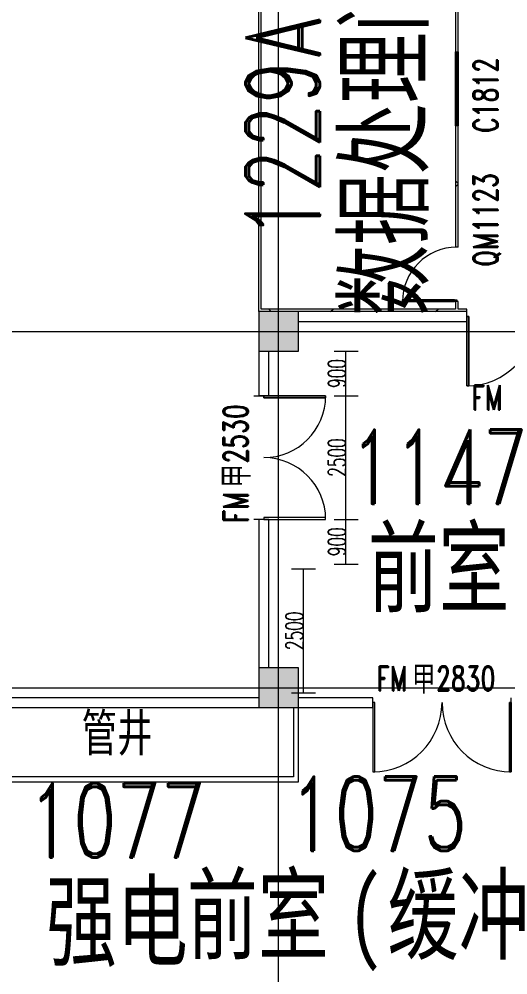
# Model space of a CAD drawing. Header units: millimetres. Extents: x -76632 to 443185, y -33181 to 192400.
# Drawn here: x 9159 to 19030, y 116600 to 135908 of the extents above; entities that cross this region are included whole.
import ezdxf

# ---------------------------------------------------------------- set-up
doc = ezdxf.new("R2010")
doc.units = ezdxf.units.MM
doc.linetypes.add('轴网线', pattern=[22.04, 18.38, -1.83, 0, -1.83])
doc.layers.get('0').update_dxf_attribs({"color": 8})
doc.layers.get('Defpoints').update_dxf_attribs({"color": 8})
for name, color, linetype, lineweight in [('A-ANNO-DIMS', 8, 'Continuous', 9), ('A-AREA-IDEN', 8, 'Continuous', 9), ('A-DOOR', 8, 'Continuous', 5), ('A-DOOR-IDEN', 8, 'Continuous', 9), ('A-DOOR-OPNG', 8, 'Continuous', 5), ('A-GLAZ', 8, 'Continuous', 5), ('A-GLAZ-IDEN', 8, 'Continuous', 9), ('A-WALL', 8, 'Continuous', 5), ('A-WALL-PATT', 8, 'Continuous', 9), ('S-COLS', 8, 'Continuous', 5), ('S-GRID', 8, 'Continuous', 9)]:
    doc.layers.add(name, color=color, linetype=linetype, lineweight=lineweight)
doc.styles.add('RomanD', font='romand__.ttf', dxfattribs={"width": 0.7, "height": 1500})
doc.styles.add('RomanD_1', font='romand__.ttf', dxfattribs={"width": 0.7, "height": 500})
doc.styles.add('RomanD_6', font='romand__.ttf', dxfattribs={"width": 0.65, "height": 350})
doc.styles.add('仿宋_2', font='simfang.ttf', dxfattribs={"width": 0.7, "height": 1500})
doc.styles.add('仿宋_5', font='simfang.ttf', dxfattribs={"width": 0.7, "height": 750})
doc.styles.add('微软雅黑', font='Microsoft YaHei.ttf', dxfattribs={"width": 0.7, "height": 500})
doc.dimstyles.new('0_5', dxfattribs={"dimscale": 304.8, "dimtxt": 351.251157, "dimasz": 0, "dimexe": 0.82021, "dimexo": 0.0625, "dimgap": 0, "dimtad": 1, "dimdec": 0, "dimzin": 0, "dimdsep": 46, "dimtxsty": 'RomanD_6', "dimblk1": 'NONE', "dimblk2": 'NONE', "dimsah": 1, "dimcen": 0.09, "dimazin": 0, "dimtfac": 1, "dimtdec": 4, "dimtix": 1, "dimtmove": 0, "dimatfit": 3, "dimfxl": 0.82021, "dimfxlon": 1, "dimtvp": 1, "dimtolj": 1, "dimtzin": 0, "dimlwd": 18, "dimlwe": 18, "dimarcsym": 2})
pattern_1 = [(45, (-4e-09, 0), (-1060.66, 1060.66), []), (135, (-4e-09, 0), (-1060.66, -1060.66), [])]

# ---------------------------------------------------------------- blocks, each defined once
blk = doc.blocks.new('X-ST-F3-01-C-001_HLP2_rvt-1-LAY-1F-1_500-A')
at = {"layer": 'S-COLS', "true_color": 0x808080}
for points in [[(14000, 129200), (14800, 129200), (14800, 130000), (14000, 130000)], [(14000, 122000), (14800, 122000), (14800, 122800), (14000, 122800), (14000, 122026)]]:
    blk.add_hatch(color=8, dxfattribs=at).paths.add_polyline_path(points, flags=0)
at = {"layer": 'S-COLS', "color": 7, "lineweight": 9}
for p, q in [((14800, 130000), (14000, 130000)), ((14000, 130000), (14000, 129200)), ((14800, 129200), (14800, 130000)), ((14000, 129200), (14800, 129200)), ((14800, 122800), (14000, 122800)), ((14000, 122800), (14000, 122000)), ((14800, 122000), (14800, 122800)), ((14000, 122000), (14800, 122000))]:
    blk.add_line(p, q, dxfattribs=at)
blk = doc.blocks.new('双扇平开防火门_带观察窗 - FM甲2830-4644753-LAY-1F-1_500-A')
at = {"layer": 'A-DOOR'}
for p, q in [((-1360, 0), (-1400, 0)), ((-1400, 0), (-1400, -1400)), ((-1400, 0), (-1360, 0)), ((-1400, -1000), (-1400, 0)), ((-1360, -1400), (-1360, 0)), ((-1360, 0), (-1360, -1000)), ((1360, -1400), (1360, 0)), ((1360, 0), (1400, 0)), ((1400, 0), (1400, -1400)), ((1360, 0), (1400, 0)), ((1360, -1000), (1360, 0)), ((1400, 0), (1400, -1000)), ((-1400, -1200), (-1400, -1000)), ((-1360, -1000), (-1360, -1200)), ((1360, -1200), (1360, -1000)), ((1400, -1000), (1400, -1200)), ((-1400, -1400), (-1400, -1200)), ((-1360, -1200), (-1360, -1400)), ((1360, -1400), (1360, -1200)), ((1400, -1200), (1400, -1400)), ((-1400, -1400), (-1360, -1400)), ((-1360, -1400), (-1400, -1400)), ((1400, -1400), (1360, -1400)), ((1400, -1400), (1360, -1400))]:
    blk.add_line(p, q, dxfattribs=at)
for centre, start, end in [((-1400, 0), 270, 360), ((1400, 0), 180, 270)]:
    blk.add_arc(centre, 1400, start, end, dxfattribs=at)
at = {"layer": 'A-DOOR-OPNG'}
for p, q in [((-1400, -100), (-1400, 100)), ((1400, -100), (1400, 100))]:
    blk.add_line(p, q, dxfattribs=at)
blk = doc.blocks.new('双扇平开防火门_带观察窗 - FM甲2530-4642848-LAY-1F-1_500-A')
at = {"layer": 'A-DOOR'}
for p, q in [((-1250, 0), (-1250, 1250)), ((-1250, 1250), (-1210, 1250)), ((-1250, 1250), (-1250, 1050)), ((-1210, 1250), (-1250, 1250)), ((-1210, 1250), (-1210, 0)), ((-1210, 1050), (-1210, 1250)), ((1250, 1250), (1210, 1250)), ((1210, 1250), (1210, 0)), ((1250, 1250), (1210, 1250)), ((1210, 1250), (1210, 1050)), ((1250, 0), (1250, 1250)), ((1250, 1050), (1250, 1250)), ((-1250, 1050), (-1250, 850)), ((-1210, 850), (-1210, 1050)), ((1210, 1050), (1210, 850)), ((1250, 850), (1250, 1050)), ((-1250, 850), (-1250, 0)), ((-1210, 0), (-1210, 850)), ((1210, 850), (1210, 0)), ((1250, 0), (1250, 850)), ((-1210, 0), (-1250, 0)), ((-1250, 0), (-1210, 0)), ((1210, 0), (1250, 0)), ((1210, 0), (1250, 0))]:
    blk.add_line(p, q, dxfattribs=at)
for centre, start, end in [((-1250, 0), 0, 90), ((1250, 0), 90, 180)]:
    blk.add_arc(centre, 1250, start, end, dxfattribs=at)
at = {"layer": 'A-DOOR-OPNG'}
for p, q in [((-1250, 100), (-1250, -100)), ((1250, 100), (1250, -100))]:
    blk.add_line(p, q, dxfattribs=at)
blk = doc.blocks.new('双扇平开防火门_带观察窗 - FM甲2830-4643034-LAY-1F-1_500-A')
at = {"layer": 'A-DOOR'}
for p, q in [((-1400, 0), (-1400, 1400)), ((-1400, 1400), (-1360, 1400)), ((-1400, 1400), (-1400, 1200)), ((-1360, 1400), (-1400, 1400)), ((-1360, 1400), (-1360, 0)), ((-1360, 1200), (-1360, 1400)), ((1400, 1400), (1360, 1400)), ((1360, 1400), (1360, 0)), ((1400, 1400), (1360, 1400)), ((1360, 1400), (1360, 1200)), ((1400, 0), (1400, 1400)), ((1400, 1200), (1400, 1400)), ((-1400, 1200), (-1400, 1000)), ((-1360, 1000), (-1360, 1200)), ((1360, 1200), (1360, 1000)), ((1400, 1000), (1400, 1200)), ((-1400, 1000), (-1400, 0)), ((-1360, 0), (-1360, 1000)), ((1360, 1000), (1360, 0)), ((1400, 0), (1400, 1000)), ((-1360, 0), (-1400, 0)), ((-1400, 0), (-1360, 0)), ((1360, 0), (1400, 0)), ((1360, 0), (1400, 0))]:
    blk.add_line(p, q, dxfattribs=at)
for centre, start, end in [((-1400, 0), 0, 90), ((1400, 0), 90, 180)]:
    blk.add_arc(centre, 1400, start, end, dxfattribs=at)
at = {"layer": 'A-DOOR-OPNG'}
for p, q in [((-1400, 100), (-1400, -100)), ((1400, 100), (1400, -100))]:
    blk.add_line(p, q, dxfattribs=at)
blk = doc.blocks.new('单扇平开防火门_带观察窗 - QM1123-4703564-LAY-1F-1_500-A')
at = {"layer": 'A-DOOR'}
for p, q in [((510, -1100), (510, 0)), ((510, 0), (550, 0)), ((510, -50), (510, -700)), ((550, 0), (550, -1100)), ((550, -700), (550, -50)), ((510, -700), (510, -900)), ((550, -900), (550, -700)), ((510, -900), (510, -1100)), ((550, -1100), (550, -900)), ((550, -1100), (510, -1100)), ((510, -1100), (550, -1100))]:
    blk.add_line(p, q, dxfattribs=at)
blk.add_arc((550, 0), 1100, 180, 270, dxfattribs=at)
at = {"layer": 'A-DOOR-OPNG'}
for p, q in [((-550, 25), (-550, -25)), ((550, 24), (550, -25))]:
    blk.add_line(p, q, dxfattribs=at)
blk = doc.blocks.new('双扇窗-上开 - C1812-4873697-LAY-1F-1_500-A')
at = {"layer": 'A-GLAZ'}
for p, q in [((-750, -25), (-750, 25)), ((-750, 25), (750, 25)), ((-750, 8), (750, 8)), ((750, 25), (750, -25)), ((-750, -8), (750, -8)), ((750, -25), (-750, -25))]:
    blk.add_line(p, q, dxfattribs=at)
blk = doc.blocks.new('*D1447')
at = {"layer": 'A-ANNO-DIMS', "color": 0, "lineweight": 18, "transparency": 16777216}
for p, q in [((14662, 124800), (15143, 124800)), ((14893, 124800), (14893, 122300)), ((14662, 122300), (15143, 122300))]:
    blk.add_line(p, q, dxfattribs=at)
at = {"layer": 'Defpoints', "color": 0, "transparency": 16777216}
for p in [(14643, 124800), (14643, 122300), (14893, 122300)]:
    blk.add_point(p, dxfattribs=at)
at = {"layer": 'A-ANNO-DIMS', "color": 0, "lineweight": 18, "transparency": 16777216, "insert": (14718, 123550), "char_height": 350, "width": 972.7, "attachment_point": 5, "rotation": 90, "style": 'RomanD_6'}
blk.add_mtext('\\A1;2500', dxfattribs=at)
blk = doc.blocks.new('_None')
blk = doc.blocks.new('*D1448')
at = {"layer": 'A-ANNO-DIMS', "color": 0, "lineweight": 18, "transparency": 16777216}
for p, q in [((15522.666848, 129200), (16003.616848, 129200)), ((15753.616848, 129200), (15753.616848, 128300)), ((15522.666848, 128300), (16003.616848, 128300))]:
    blk.add_line(p, q, dxfattribs=at)
at = {"layer": 'Defpoints', "color": 0, "transparency": 16777216}
for p in [(15503.616848, 129200), (15503.616848, 128300), (15753.616848, 128300)]:
    blk.add_point(p, dxfattribs=at)
at = {"layer": 'A-ANNO-DIMS', "color": 0, "lineweight": 18, "transparency": 16777216, "insert": (15578.616848, 128750), "char_height": 350, "width": 729.52163295, "attachment_point": 5, "rotation": 90, "style": 'RomanD_6'}
blk.add_mtext('\\A1;900', dxfattribs=at)
blk = doc.blocks.new('*D1449')
at = {"layer": 'A-ANNO-DIMS', "color": 0, "lineweight": 18, "transparency": 16777216}
for p, q in [((15522.666848, 128300), (16003.616848, 128300)), ((15753.616848, 128300), (15753.616848, 125800)), ((15522.666848, 125800), (16003.616848, 125800))]:
    blk.add_line(p, q, dxfattribs=at)
at = {"layer": 'Defpoints', "color": 0, "transparency": 16777216}
for p in [(15503.616848, 128300), (15503.616848, 125800), (15753.616848, 125800)]:
    blk.add_point(p, dxfattribs=at)
at = {"layer": 'A-ANNO-DIMS', "color": 0, "lineweight": 18, "transparency": 16777216, "insert": (15578.616848, 127050), "char_height": 350, "width": 972.6955106, "attachment_point": 5, "rotation": 90, "style": 'RomanD_6'}
blk.add_mtext('\\A1;2500', dxfattribs=at)
blk = doc.blocks.new('*D1450')
at = {"layer": 'A-ANNO-DIMS', "color": 0, "lineweight": 18, "transparency": 16777216}
for p, q in [((15522.666848, 125800), (16003.616848, 125800)), ((15753.616848, 125800), (15753.616848, 124900)), ((15522.666848, 124900), (16003.616848, 124900))]:
    blk.add_line(p, q, dxfattribs=at)
at = {"layer": 'Defpoints', "color": 0, "transparency": 16777216}
for p in [(15503.616848, 125800), (15503.616848, 124900), (15753.616848, 124900)]:
    blk.add_point(p, dxfattribs=at)
at = {"layer": 'A-ANNO-DIMS', "color": 0, "lineweight": 18, "transparency": 16777216, "insert": (15578.616848, 125350), "char_height": 350, "width": 729.52163295, "attachment_point": 5, "rotation": 90, "style": 'RomanD_6'}
blk.add_mtext('\\A1;900', dxfattribs=at)

msp = doc.modelspace()

# ---------------------------------------------------------------- hatches: boundary and pattern name
at = {"layer": 'A-WALL-PATT', "lineweight": 5, "transparency": 33554687}
h = msp.add_hatch(dxfattribs=at)
h.set_pattern_fill('FP_11', color=256, style=0, pattern_type=2)
h.set_pattern_definition(pattern_1)
h.paths.add_polyline_path([(17975, 130050), (18025, 130050), (18025, 130200), (17975, 130200), (17975, 130064.3)], flags=0)
h.paths.add_polyline_path([(18025, 131300), (18025, 133750), (17975, 133750), (17975, 131300)], flags=0)
h.paths.add_polyline_path([(17975, 135250), (18025, 135250), (18025, 137250), (17975, 137250), (17975, 136302.1)], flags=0)
h = msp.add_hatch(dxfattribs=at)
h.set_pattern_fill('FP_11', color=256, style=0, pattern_type=2)
h.set_pattern_definition(pattern_1)
h.paths.add_polyline_path([(14050, 130000), (18200, 130000), (18200, 130050), (14050, 130050)], flags=0)
h.paths.add_polyline_path([(21000, 130000), (21150, 130000), (21150, 130050), (21000, 130050)], flags=0)

# ---------------------------------------------------------------- linework, layer by layer
at = {"layer": 'A-WALL', "transparency": 33554687}
for p, q in [((17975, 137200), (17975, 131300)), ((18025, 131300), (18025, 137250)), ((14000, 130000), (14000, 136400)), ((14050, 130050), (14050, 136350)), ((17975, 135250), (18025, 135250)), ((18025, 133750), (17975, 133750)), ((17975, 130200), (17975, 130050)), ((18025, 130050), (18025, 130200)), ((17975, 130050), (14050, 130050)), ((18200, 130050), (18025, 130050)), ((18200, 130000), (18200, 130050)), ((13900, 128300), (14000, 128300)), ((14000, 125800), (13900, 125800))]:
    msp.add_line(p, q, dxfattribs=at)
at = {"layer": 'A-WALL', "lineweight": 9, "transparency": 33554687}
for p, q in [((18200, 130000), (14800, 130000)), ((18200, 129800), (18200, 130000)), ((14800, 129800), (18200, 129800)), ((14000, 129200), (14000, 128300)), ((14200, 128300), (14200, 129200)), ((14000, 128300), (14200, 128300)), ((14200, 125800), (14000, 125800)), ((14000, 125800), (14000, 122800)), ((14200, 122800), (14200, 125800)), ((14000, 122200), (7600, 122200)), ((16300, 122200), (14800, 122200)), ((16300, 122000), (16300, 122200)), ((7625, 122000), (14000, 122000)), ((14700, 122000), (14700, 120600)), ((14800, 122000), (16300, 122000)), ((14800, 120500), (14800, 122000)), ((6200, 120500), (14800, 120500)), ((14700, 120600), (7600, 120600))]:
    msp.add_line(p, q, dxfattribs=at)
at = {"layer": 'S-GRID', "linetype": '轴网线', "transparency": 33554687}
for p, q in [((14400, -17706.2), (14400, 174400)), ((-16000, 129600), (308800, 129600)), ((-16000, 122400), (308800, 122400))]:
    msp.add_line(p, q, dxfattribs=at)

# ---------------------------------------------------------------- block references
at = {"lineweight": 5, "transparency": 33554687}
msp.add_blockref('X-ST-F3-01-C-001_HLP2_rvt-1-LAY-1F-1_500-A', (0, 0), dxfattribs=at)
at = {"layer": 'A-DOOR', "transparency": 33554687}
for name, p, rotation in [('单扇平开防火门_带观察窗 - QM1123-4703564-LAY-1F-1_500-A', (18000, 130750), 270), ('双扇平开防火门_带观察窗 - FM甲2530-4642848-LAY-1F-1_500-A', (14100, 127050), 270), ('双扇平开防火门_带观察窗 - FM甲2830-4643034-LAY-1F-1_500-A', (17700, 122100), 180)]:
    msp.add_blockref(name, p, dxfattribs=dict(at, rotation=rotation))
msp.add_blockref('双扇平开防火门_带观察窗 - FM甲2830-4644753-LAY-1F-1_500-A', (19600, 129900), dxfattribs=at)
at = {"layer": 'A-GLAZ', "transparency": 33554687, "rotation": 90}
msp.add_blockref('双扇窗-上开 - C1812-4873697-LAY-1F-1_500-A', (18000, 134500), dxfattribs=at)

# ---------------------------------------------------------------- texts
at = {"layer": 'A-AREA-IDEN', "transparency": 33554687, "char_height": 1500, "attachment_point": 1, "rotation": 90}
for s, insert, width, style in [('数据处理间', (15764.2, 129912.1), 9820.672, '仿宋_2'), ('1229A', (13730, 131480.6), 6032.698, 'RomanD')]:
    msp.add_mtext(s, dxfattribs=dict(at, insert=insert, width=width, style=style))
at = {"layer": 'A-AREA-IDEN', "transparency": 33554687, "attachment_point": 1}
for s, insert, char_height, width, style in [('1147', (15838.5, 127616), 1500, 4826.159, 'RomanD'), ('前室', (16202, 125581.9), 1500, 3928.269, '仿宋_2'), ('管井', (10420.8, 121868.1), 750, 2020.252, '仿宋_5'), ('1075', (14616.3, 120606.6), 1500, 4826.159, 'RomanD'), ('1077', (9337.5, 120472.1), 1500, 4826.159, 'RomanD'), ('前室', (12549.1, 118572.4), 1500, 3928.269, '仿宋_2'), ('缓冲', (16600.5, 118572.4), 1500, 3928.269, '仿宋_2'), ('强电', (9701, 118438), 1500, 3928.269, '仿宋_2'), ('\\f仿宋|b0|i0|c134|p49|;\\W.7;(', (15790.2, 118572.4), 1500, 982.067, '仿宋_2')]:
    msp.add_mtext(s, dxfattribs=dict(at, insert=insert, char_height=char_height, width=width, style=style))
at = {"layer": 'A-DOOR-IDEN', "transparency": 33554687, "char_height": 500, "attachment_point": 1, "rotation": 90}
for s, insert, width, style in [('QM1123', (18329.2, 130908.2), 2637.552, 'RomanD_1'), ('2530', (13281.8, 126929), 1683.544, 'RomanD_1'), ('\\f微软雅黑|b0|i0|c134|p34|;\\W.7;甲', (13281.8, 126442.8), 589.24, '微软雅黑'), ('FM', (13281.8, 125725.1), 869.831, 'RomanD_1')]:
    msp.add_mtext(s, dxfattribs=dict(at, insert=insert, width=width, style=style))
at = {"layer": 'A-DOOR-IDEN', "transparency": 33554687, "char_height": 500, "attachment_point": 1}
for s, insert, width, style in [('FM', (18295.1, 128511.5), 869.831, 'RomanD_1'), ('FM', (16375.1, 122838.2), 869.831, 'RomanD_1'), ('\\f微软雅黑|b0|i0|c134|p34|;\\W.7;甲', (17092.8, 122838.2), 589.24, '微软雅黑'), ('2830', (17579, 122838.2), 1683.544, 'RomanD_1')]:
    msp.add_mtext(s, dxfattribs=dict(at, insert=insert, width=width, style=style))
at = {"layer": 'A-GLAZ-IDEN', "transparency": 33554687, "insert": (18329.2, 133609.2), "char_height": 500, "width": 2132.489, "attachment_point": 1, "rotation": 90, "style": 'RomanD_1'}
msp.add_mtext('C1812', dxfattribs=at)

# ---------------------------------------------------------------- dimensions: what is measured, and where the dimension line sits
at = {"layer": 'A-ANNO-DIMS', "lineweight": 18, "transparency": 33554687}
for base, p1, p2, override, picture, middle in [((15753.6, 128300), (15503.6, 129200), (15503.6, 128300), {"dimpost": '<>', "dimfxl": 900}, '*D1448', (15578.6, 128750)), ((15753.6, 125800), (15503.6, 128300), (15503.6, 125800), {"dimpost": '<>', "dimfxl": 2500}, '*D1449', (15578.6, 127050)), ((15753.6, 124900), (15503.6, 125800), (15503.6, 124900), {"dimpost": '<>', "dimfxl": 900}, '*D1450', (15578.6, 125350)), ((14892.8, 122300), (14642.8, 124800), (14642.8, 122300), {"dimpost": '<>', "dimfxl": 2500}, '*D1447', (14717.8, 123550))]:
    dim = msp.add_linear_dim(base=base, p1=p1, p2=p2, angle=90, dimstyle='0_5', override=override, dxfattribs=at)
    dim.commit()
    dim.dimension.update_dxf_attribs({"geometry": picture, "text_midpoint": middle})

doc.saveas('drawing.dxf')
